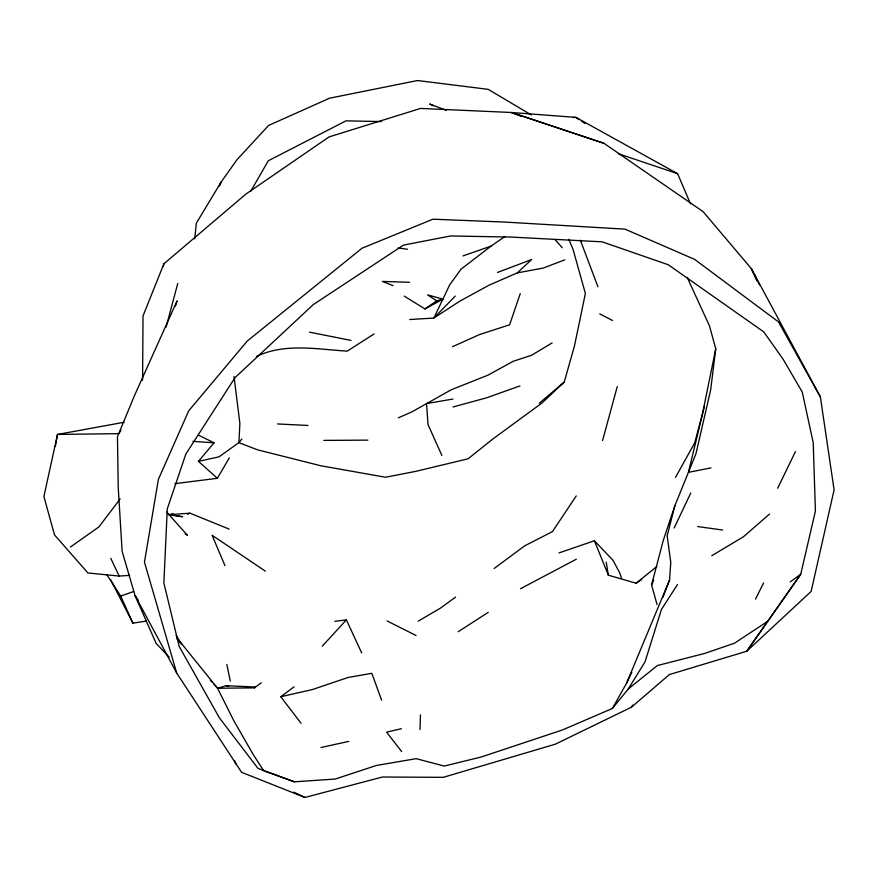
<?xml version="1.0" encoding="UTF-8"?>
<svg xmlns="http://www.w3.org/2000/svg" width="878" height="878" viewBox="0 0 878 878"><rect width="100%" height="100%" fill="white"/><g stroke="black" fill="none" stroke-linecap="round" stroke-linejoin="round"><path stroke-width="1.32" d="M142.576 380.229L143.037 315.904L163.89 263.806L245.895 194.093L328.998 136.946L420.573 108.422L511.611 112.505L575.957 117.389L677.651 173.701L690.426 203.74M420.046 729.541L420.43 714.911M662.813 597.567L669.563 580.007L670.77 562.249L667.159 535.821L674.864 505.717L695.936 453.816L710.675 389.898L715.735 348.851L709.523 325.99L687.244 277.47M194.74 238.86L196.321 223.253L221.113 182.042L237.038 159.675L268.58 125.466L329.612 98.182L417.5 80.535L488.212 89.347L531.245 114.897M55.358 446.32L57.509 434.445L124.16 422.252M163.352 266.462L163.89 263.806M715.735 348.851L702.235 415.096L688.44 472.342L710.971 467.908M657.051 604.58L651.586 584.88L663.23 540.563L674.864 505.717M166.107 327.132L177.751 283.418M602.582 440.526L617.256 386.594M229.301 457.91L217.36 478.29L198.439 461.367L218.995 456.834L238.893 442.655L257.594 449.832L320.843 465.779L385.541 477.237L415.821 471.343L468.04 458.821L493.162 438.77L542.077 402.914L564.236 382.04L574.421 346.173L585.385 293.461L573.049 249.407L568.834 239.332M175.457 306.06L177.082 300.858L134.29 396.055L117.454 436.761L118.234 487.586L122.13 551.318L135.091 595.668L156.13 643.42L169.267 657.216M704.408 406.47L694.761 442.775L675.522 477.347M520.259 293.603L509.591 324.816L479.607 334.529L452.466 346.722M179.024 640.468L217.557 688.242L233.976 721.036L253.413 754.828L263.707 770.796L294.349 781.804L335.176 779.06L376.388 765.462L416.161 758.669L444.29 766.077L481.221 757.001L562.359 729.991L612.372 708.48L626.563 683.205L669.563 580.007M219.522 185.763L221.113 182.042L219.401 185.708M651.586 584.88L653.682 580.051M409.752 319.526L433.864 318.055L449.657 284.933L460.95 269.272L491.032 246.114L504.982 236.511M674.161 527.974L690.788 492.997M626.563 683.205L631.842 672.274M777.688 488.223L795.457 451.577M755.519 599.059L763.608 582.926M250.636 191.415L268.306 160.762L345.998 120.846L381.326 121.57M120.966 430.154L118.903 433.655L57.509 434.445L43.9 496.542L54.524 534.932L87.921 572.972L119.145 576.067L129.681 575.386M138.252 600.091L135.091 595.668L176.665 672.976L241.571 772.3L304.907 797.465L382.424 777.019L443.269 777.337L555.302 744.193L631.392 707.229L632.654 705.1M612.372 708.48L628.297 688.945L645.023 661.847L661.474 609.376L677.531 584.496M576.253 495.927L552.46 531.596L524.693 545.842L494.149 568.483M294.349 781.804L257.945 768.338L219.368 717.798L179.145 646.373L163.868 582.926L167.292 508.823L185.884 453.992L235.074 377.562L313.27 304.6L403.496 245.094L450.644 235.962L510.787 237.06L602.187 241.834L668.246 264.728L763.739 331.862L783.132 359.256L802.251 392.005L813.204 442.655L815.421 511.04L800.725 574.289L746.75 651.246L669.354 674.578L631.392 707.229M120.143 498.945L98.885 526.932L70.394 547.049M241.878 438.989L238.893 442.655L239.881 423.394L234.02 376.541M198.439 461.367L214.078 442.808L198.296 435.06M217.557 688.242L254.39 687.869L255.147 687.002L226.239 685.729L217.557 688.242L213.936 684.247M322.292 646.153L346.382 619.89L361.681 652.903M455.265 296.084L433.864 318.055L459.885 301.11L489.134 285.141L517.296 272.893L543.35 268.02L564.774 259.844M517.296 272.893L531.651 259.537L497.508 272.432M769.534 514.047L743.589 536.667L711.784 555.697M539.366 403.178L564.236 382.04M558.99 552.92L594.395 540.749L608.344 575.178L636.1 583.211L656.843 566.508M628.297 688.945L657.381 665.546L704.639 653.451L734.513 643.201L766.637 621.997M301.033 723.263L280.773 696.737L293.998 686.859M254.39 687.869L261.304 682.799M455.572 597.117L440.46 608.136L418.18 621.185M790.255 581.873L800.725 574.289L746.75 651.246L811.129 591.432L834.1 489.913L820.37 396.889L751.316 268.602L703.102 211.631L603.998 143.333L511.611 112.505L521.73 116.554M404.275 296.106L424.93 308.935L436.772 300.792L442.984 299.135L427.542 294.876L436.772 300.792M636.1 583.211L641.697 579.535M458.184 631.71L488.234 612.372M374.05 333.969L347.227 351.134C317.079 349.279 284.702 342.771 256.332 356.556M552.163 342.892L531.618 355.25L513.279 361.264L487.839 375.224L451.259 389.755L411.903 411.859L398.425 417.807M424.93 308.935L442.984 299.135M520.599 588.677L576.297 559.22M170.475 514.684L172.933 513.498M187.574 514.321L189.988 513.191L229.158 529.094M519.963 385.925L486.686 397.789L453.07 406.964M107.061 575.068L120.703 596.074L133.544 591.531M463.002 255.915L491.032 246.114M401.433 728.685L386.572 732.164L401.674 751.568M280.773 696.737L312.469 689.548L347.962 677.52L371.833 673.305L381.623 700.205M320.986 747.518L348.786 741.383M452.916 399.062L426.543 403.573L428.025 424.579L441.875 455.452M110.65 579.623L132.907 623.15L146.406 621.075M174.898 483.668L217.36 478.29M334.858 621.306L346.382 619.89M168.389 514.684L189.988 513.191M573.235 117.487L575.957 117.389L579.315 119.671M323.806 440.394L367.871 440.13M409.565 282.288L382.358 281.421L392.993 285.602M277.547 423.953L307.959 425.457M192.875 441.349L214.078 442.808M697.67 526.548L722.66 530.049M398.25 247.969L407.546 249.286M172.275 515.254L182.635 516.747L168.258 514.267M309.539 332.169L350.981 340.401M226.239 685.729L228.73 686.289M511.611 112.505L603.998 143.333M618.31 153.716L677.651 173.701M446.298 110.31L429.671 103.999L433.348 105.821M293.845 792.143L304.907 797.465M387.099 620.944L416.062 635.518M599.751 313.885L612.581 320.514M185.17 533.857L187.409 535.273L166.787 512.148M265.365 571.161L212.081 535.24L224.944 565.597M581.543 121.186L584.891 123.469M594.395 540.749L613.053 560.373L619.802 573.038L621.547 578.317M210.325 680.241L212.136 682.239M555.17 239.683L562.249 247.739M176.676 638.207L181.614 644.331L176.149 635.244M759.536 284.911L751.316 268.602L756.99 280.971M820.37 396.889L778.534 321.941L694.619 259.372L624.982 229.136L504.115 222.035L432.931 219.193L361.988 248.254L247.212 341.092L188.715 410.838L158.402 479.333L144.464 562.161L176.665 672.976M110.793 558.342L119.145 576.067M120.703 596.074L132.907 623.15M234.492 760.578L236.072 764.376M580.369 240.232L597.918 286.733M755.025 274.924L756.188 278.831M226.831 664.481L230.31 681.119M606.215 562.118L608.344 575.178"/></g></svg>
